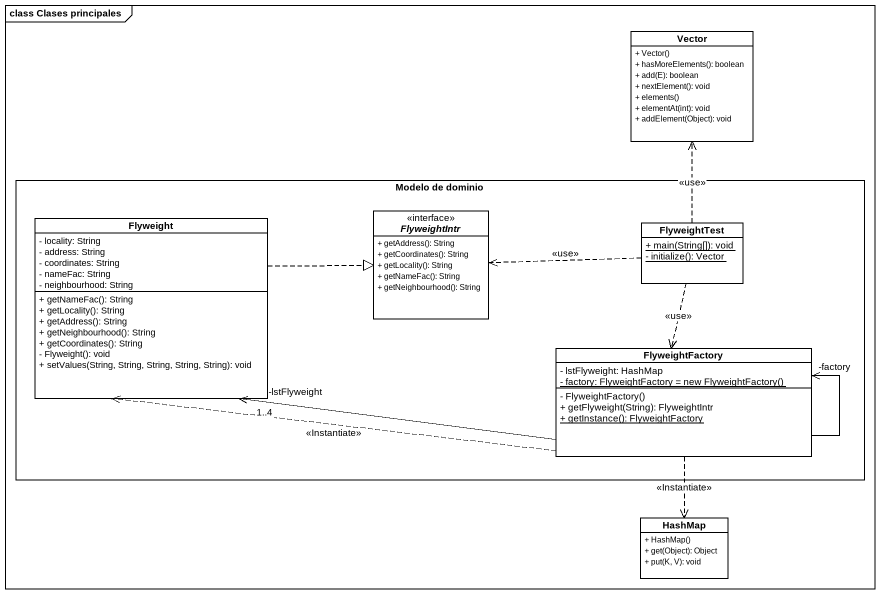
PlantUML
@startuml
mainframe class Clases principales
hide circle
hide empty members
skinparam classAttributeIconSize 0
class Vector {
  + Vector()
  + hasMoreElements(): boolean
  + add(E): boolean
  + nextElement(): void
  + elements()
  + elementAt(int): void
  + addElement(Object): void
}
rectangle "Modelo de dominio" as Modelo_de_dominio {
  class Flyweight {
    - locality: String
    - address: String
    - coordinates: String
    - nameFac: String
    - neighbourhood: String
    + getNameFac(): String
    + getLocality(): String
    + getAddress(): String
    + getNeighbourhood(): String
    + getCoordinates(): String
    - Flyweight(): void
    + setValues(String, String, String, String, String): void
  }
  interface FlyweightIntr {
    + getAddress(): String
    + getCoordinates(): String
    + getLocality(): String
    + getNameFac(): String
    + getNeighbourhood(): String
  }
  class FlyweightTest {
    {static} + main(String[]): void
    {static} - initialize(): Vector
  }
  class FlyweightFactory {
    - lstFlyweight: HashMap
    {static} {field} - factory: FlyweightFactory = new FlyweightFactory()
    - FlyweightFactory()
    + getFlyweight(String): FlyweightIntr
    {static} + getInstance(): FlyweightFactory
  }
}
class HashMap {
  + HashMap()
  + get(Object): Object
  + put(K, V): void
}
Flyweight .right.|> FlyweightIntr
FlyweightTest .up.> Vector : <<use>>
FlyweightTest .left.> FlyweightIntr : <<use>>
FlyweightTest ..> FlyweightFactory : <<use>>
FlyweightFactory .left.> Flyweight : <<Instantiate>>
FlyweightFactory -left-> "-lstFlyweight\n1..4" Flyweight
FlyweightFactory --> "-factory" FlyweightFactory
FlyweightFactory ..> HashMap : <<Instantiate>>
@enduml
